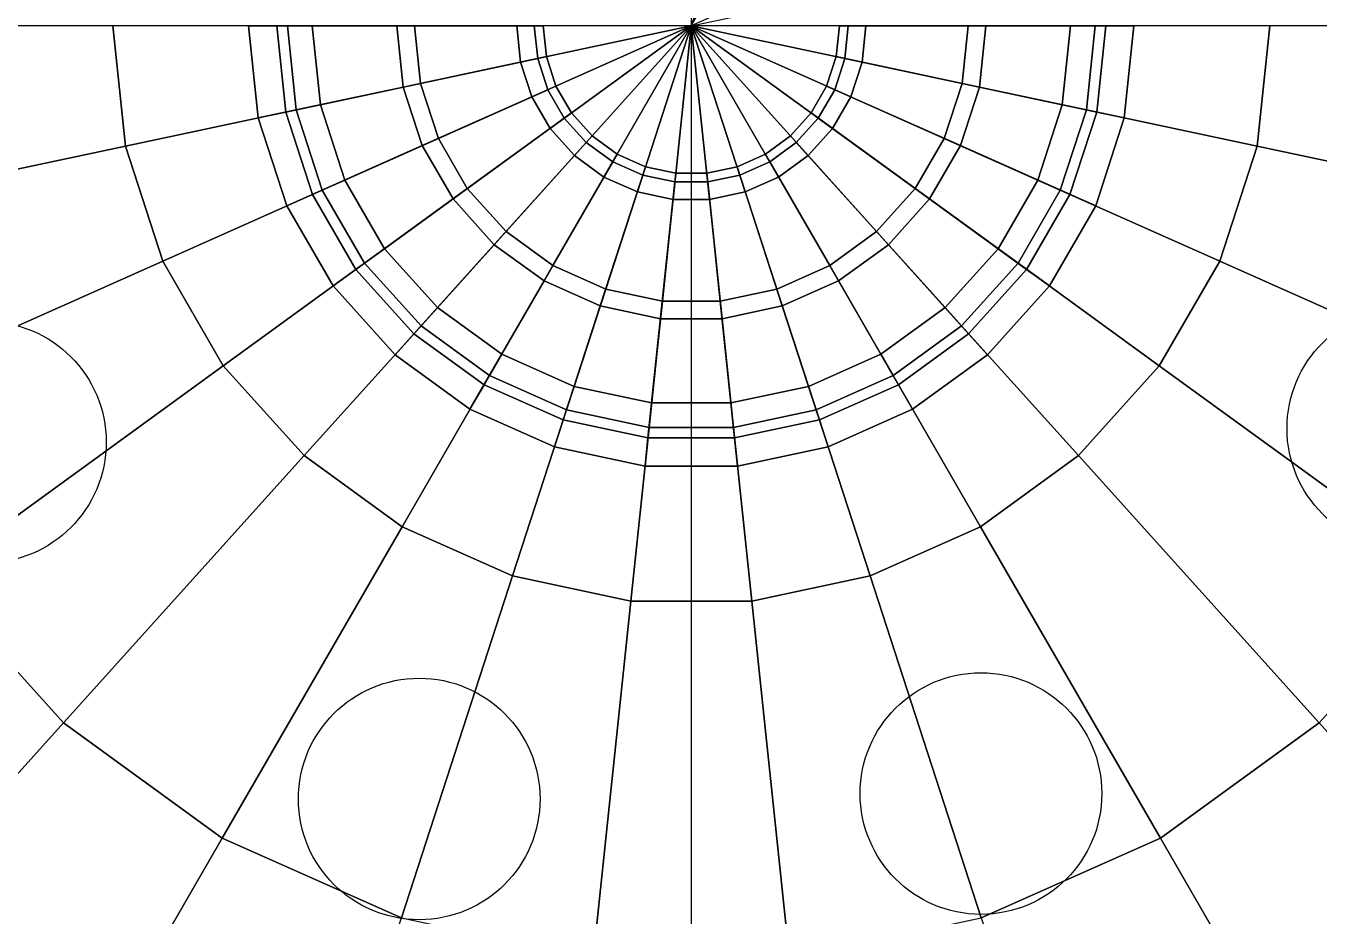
# Model space of a CAD drawing. Extents: x -180 to 300, y -124 to 240.
# Drawn here: x 58.814 to 62.091, y 51.162 to 53.418 of the extents above; entities that cross this region are included whole.
import ezdxf

# ---------------------------------------------------------------- set-up
doc = ezdxf.new("R2010")
doc.units = 0
doc.header["$MEASUREMENT"] = 0
for name, color, linetype in [('DOME', 254, 'CONTINUOUS'), ('GROUNDS', 3, 'CONTINUOUS'), ('STATUE', 130, 'CONTINUOUS'), ('TOP2', 130, 'CONTINUOUS')]:
    doc.layers.add(name, color=color, linetype=linetype)

msp = doc.modelspace()

# ---------------------------------------------------------------- linework, layer by layer
at = {"layer": 'DOME'}
for points, const_width, elevation in [([(60.18216490273075, 70.9275137303428, 437.2563035401743), (60.34235563532658, 70.92968857354123, 437.2563035401743)], 0.7, 29.25), ([(60.18216490273075, 70.9275137303428, 437.2563035401743), (60.34235563532658, 70.92968857354123, 437.2563035401743)], 0.4, 27.5), ([(60.18216490273075, 70.9275137303428, 437.2563035401743), (60.34235563532658, 70.92968857354123, 437.2563035401743)], 0.4, 17.5), ([(60.20962042373598, 69.41495561512389, 437.2563035401765), (60.35597341449205, 69.41694258903529, 437.2563035401765)], 0.4, 17.5), ([(70.0071018022947, 64.38077093328363, 39073.79658690718), (70.00822405755575, 64.37979763007108, 39073.79658690718)], 0.1, 38.3421), ([(60.49999999486207, 56.5929757728957, 13880708272.90031), (60.49999999577712, 56.5929757728957, 13880708272.90031)], 0.3, 59.99601416410027)]:
    msp.add_lwpolyline(points, format="xyb", dxfattribs=dict(at, const_width=const_width, elevation=elevation))
at = {"layer": 'DOME', "elevation": 27.5}
msp.add_lwpolyline([(60.18216490273075, 70.9275137303428, 437.2563035401743), (60.34235563532658, 70.92968857354123, 437.2563035401743)], format="xyb", dxfattribs=at)
at = {"layer": 'DOME', "color": 7, "const_width": 0.2, "elevation": 17.5}
msp.add_lwpolyline([(60.33361865954198, 62.58374167438758, 437.2563035401754), (60.41747582021188, 62.58488016831022, 437.2563035401754)], format="xyb", dxfattribs=at)
at = {"layer": 'DOME'}
for centre, radius in [((60.5, 53.41759084145917, 53.194), 4.175384931436525), ((60.51367791656236, 53.42876198335297, 59.99601416410027), 3.679696701557053), ((60.51367791656236, 53.42876198335297, 54.31150924433864), 3.679696701557053), ((60.5, 53.41759084145917, 53.194), 3.175384931436522), ((60.51367791656236, 53.42876198335297, 55.00001416410026), 3.057054854727591), ((62.31530833607226, 52.39749629183218, 55.2), 0.3060601501103731), ((58.71162863326842, 52.36268551554605, 55.2), 0.3060601501103731), ((61.23390756443445, 51.47214676057736, 55.2), 0.3060601501103731), ((59.81070329921689, 51.4583989113311, 55.2), 0.3060601501103731)]:
    msp.add_circle(centre, radius, dxfattribs=at)
at = {"layer": 'DOME', "linetype": 'Continuous'}
msp.add_3dface([(40.36820158207607, 43.71954211447081, 17.5), (80.63179841792393, 43.42939336505402, 17.5), (80.63179841792395, 63.11563956844752, 17.5), (40.36820158207608, 63.40578831786432, 17.5)], dxfattribs=at)
at = {"layer": 'GROUNDS', "linetype": 'Continuous'}
msp.add_3dface([(-180, 240, -6), (-180, -120, -6), (300, -120, -6), (300, 240, -6)], dxfattribs=at)
at = {"layer": 'STATUE', "linetype": 'Continuous'}
for points in [[(60.5, 53.41759084145916, 70), (60.72118105078005, 53.80068765908167, 69.72295568103343), (60.63669740704948, 53.8383022007099, 69.72295568103343), (60.5, 53.41759084145916, 70)], [(60.5, 53.41759084145916, 70), (60.93269542829657, 53.50956309394822, 69.72295568103343), (60.90411788851345, 53.59751571767167, 69.72295568103343), (60.5, 53.41759084145916, 70)], [(59.03439626957865, 53.41759084145917, 62.09747329081529), (58.12286224212147, 53.41759084145917, 61.10771011902344), (58.17480840551738, 52.9233561109119, 61.10771011902344), (59.06642322746184, 53.11287469179845, 62.09747329081529)], [(59.47675837113876, 53.41759084145917, 62.74986797741397), (59.03439626957865, 53.41759084145917, 62.09747329081529), (59.06642322746184, 53.11287469179845, 62.09747329081529), (59.49911865575842, 53.20484694428751, 62.74986797741397)], [(59.75379322262084, 53.41759084145917, 68.60137303489458), (59.37845568190316, 53.41759084145917, 66.23303001990494), (59.40296411613694, 53.1844086659566, 66.23303001990494), (59.77009963105527, 53.26244572867459, 68.60137303489458)], [(59.37845568190316, 53.41759084145917, 66.23303001990494), (59.44994854680176, 53.41759084145917, 64.83663728317829), (59.4728946904071, 53.19927286837908, 64.83663728317829), (59.40296411613694, 53.1844086659566, 66.23303001990494)], [(59.44994854680176, 53.41759084145917, 64.83663728317829), (59.79847626318245, 53.41759084145917, 64.4411788601373), (59.8138062399741, 53.27173585518864, 64.4411788601373), (59.4728946904071, 53.19927286837908, 64.83663728317829)], [(59.53931462792502, 53.41759084145917, 63.08723646260714), (59.47675837113876, 53.41759084145917, 62.74986797741397), (59.49911865575842, 53.20484694428751, 62.74986797741397), (59.56030790824479, 53.21785312140717, 63.08723646260714)], [(60.10232093900152, 53.41759084145917, 63.78878417353862), (59.53931462792502, 53.41759084145917, 63.08723646260714), (59.56030790824479, 53.21785312140717, 63.08723646260714), (60.11101118062226, 53.33490871548415, 63.78878417353862)], [(60.12466245928232, 53.41759084145917, 69.1867408701304), (59.75379322262084, 53.41759084145917, 68.60137303489458), (59.77009963105527, 53.26244572867459, 68.60137303489458), (60.13286448508168, 53.33955377874118, 69.1867408701304)], [(59.79847626318245, 53.41759084145917, 64.4411788601373), (60.10232093900152, 53.41759084145917, 63.78878417353862), (60.11101118062226, 53.33490871548415, 63.78878417353862), (59.8138062399741, 53.27173585518864, 64.4411788601373)], [(60.5, 53.41759084145917, 70), (60.05763789843991, 53.41759084145917, 69.72295568103343), (60.06730457170343, 53.32561858897011, 69.72295568103343), (60.5, 53.41759084145917, 70)], [(60.05763789843991, 53.41759084145917, 69.72295568103343), (60.12466245928232, 53.41759084145917, 69.1867408701304), (60.13286448508168, 53.33955377874118, 69.1867408701304), (60.06730457170343, 53.32561858897011, 69.72295568103343)], [(60.5, 53.41759084145917, 70), (60.06730457170343, 53.32561858897012, 69.72295568103343), (60.09588211148655, 53.23766596524666, 69.72295568103343), (60.5, 53.41759084145917, 70)], [(60.5, 53.41759084145915, 70), (60.09588211148655, 53.23766596524665, 69.72295568103343), (60.14212154217047, 53.15757692198903, 69.72295568103343), (60.5, 53.41759084145915, 70)], [(60.5, 53.41759084145915, 70), (60.14212154217046, 53.15757692198903, 69.72295568103343), (60.20400197875291, 53.08885173469746, 69.72295568103343), (60.5, 53.41759084145915, 70)], [(60.5, 53.41759084145917, 70), (60.20400197875291, 53.08885173469748, 69.72295568103343), (60.27881894921995, 53.03449402383666, 69.72295568103343), (60.5, 53.41759084145917, 70)], [(60.49999999999999, 53.41759084145917, 70), (60.27881894921995, 53.03449402383666, 69.72295568103343), (60.36330259295051, 52.99687948220843, 69.72295568103343), (60.49999999999999, 53.41759084145917, 70)], [(60.5, 53.41759084145918, 70), (60.36330259295051, 52.99687948220843, 69.72295568103343), (60.45376056931607, 52.97765204577654, 69.72295568103343), (60.5, 53.41759084145918, 70)], [(60.5, 53.41759084145917, 70), (60.45376056931607, 52.97765204577654, 69.72295568103343), (60.54623943068393, 52.97765204577654, 69.72295568103343), (60.5, 53.41759084145917, 70)], [(60.49999999999999, 53.41759084145917, 70), (60.93269542829656, 53.32561858897011, 69.72295568103343), (60.94236210156009, 53.41759084145917, 69.72295568103343), (60.49999999999999, 53.41759084145917, 70)], [(60.5, 53.41759084145917, 70), (60.90411788851345, 53.23766596524666, 69.72295568103343), (60.93269542829657, 53.32561858897011, 69.72295568103343), (60.5, 53.41759084145917, 70)], [(60.5, 53.41759084145917, 70), (60.85787845782953, 53.15757692198903, 69.72295568103343), (60.90411788851345, 53.23766596524666, 69.72295568103343), (60.5, 53.41759084145917, 70)], [(60.5, 53.41759084145917, 70), (60.79599802124709, 53.08885173469749, 69.72295568103343), (60.85787845782954, 53.15757692198904, 69.72295568103343), (60.5, 53.41759084145917, 70)], [(60.5, 53.41759084145917, 70), (60.72118105078005, 53.03449402383666, 69.72295568103343), (60.79599802124708, 53.08885173469749, 69.72295568103343), (60.5, 53.41759084145917, 70)], [(60.5, 53.41759084145916, 70), (60.63669740704949, 52.99687948220841, 69.72295568103343), (60.72118105078005, 53.03449402383665, 69.72295568103343), (60.5, 53.41759084145916, 70)], [(60.5, 53.41759084145917, 70), (60.54623943068393, 52.97765204577653, 69.72295568103343), (60.63669740704948, 52.99687948220842, 69.72295568103343), (60.5, 53.41759084145917, 70)], [(60.93269542829656, 53.32561858897011, 69.72295568103343), (60.86713551491832, 53.33955377874118, 69.1867408701304), (60.87533754071767, 53.41759084145917, 69.1867408701304), (60.94236210156009, 53.41759084145917, 69.72295568103343)], [(60.86713551491832, 53.33955377874118, 69.1867408701304), (61.22990036894472, 53.26244572867459, 68.60137303489458), (61.24620677737915, 53.41759084145917, 68.60137303489458), (60.87533754071767, 53.41759084145917, 69.1867408701304)], [(61.18619376002589, 53.27173585518864, 64.4411788601373), (60.88898881937774, 53.33490871548415, 63.78878417353862), (60.89767906099848, 53.41759084145917, 63.78878417353862), (61.20152373681754, 53.41759084145917, 64.4411788601373)], [(60.88898881937774, 53.33490871548415, 63.78878417353862), (61.4396920917552, 53.21785312140717, 63.08723646260714), (61.46068537207498, 53.41759084145917, 63.08723646260714), (60.89767906099848, 53.41759084145917, 63.78878417353862)], [(61.5271053095929, 53.19927286837908, 64.83663728317829), (61.18619376002589, 53.27173585518864, 64.4411788601373), (61.20152373681754, 53.41759084145917, 64.4411788601373), (61.55005145319823, 53.41759084145917, 64.83663728317829)], [(61.22990036894472, 53.26244572867459, 68.60137303489458), (61.59703588386305, 53.1844086659566, 66.23303001990494), (61.62154431809684, 53.41759084145917, 66.23303001990494), (61.24620677737915, 53.41759084145917, 68.60137303489458)], [(61.4396920917552, 53.21785312140717, 63.08723646260714), (61.50088134424157, 53.20484694428751, 62.74986797741397), (61.52324162886124, 53.41759084145917, 62.74986797741397), (61.46068537207498, 53.41759084145917, 63.08723646260714)], [(61.50088134424157, 53.20484694428751, 62.74986797741397), (61.93357677253815, 53.11287469179845, 62.09747329081529), (61.96560373042134, 53.41759084145917, 62.09747329081529), (61.52324162886124, 53.41759084145917, 62.74986797741397)], [(61.59703588386305, 53.1844086659566, 66.23303001990494), (61.5271053095929, 53.19927286837908, 64.83663728317829), (61.55005145319823, 53.41759084145917, 64.83663728317829), (61.62154431809684, 53.41759084145917, 66.23303001990494)], [(61.93357677253815, 53.11287469179845, 62.09747329081529), (62.82519159448262, 52.9233561109119, 61.10771011902344), (62.87713775787852, 53.41759084145917, 61.10771011902344), (61.96560373042134, 53.41759084145917, 62.09747329081529)], [(60.11101118062226, 53.33490871548416, 63.78878417353862), (59.56030790824479, 53.21785312140717, 63.08723646260714), (59.62237024211721, 53.02684489816937, 63.08723646260714), (60.13670210022526, 53.25584019516712, 63.78878417353862)], [(60.13286448508168, 53.33955377874118, 69.1867408701304), (59.77009963105527, 53.2624457286746, 68.60137303489458), (59.81830618806315, 53.11408120178756, 68.60137303489458), (60.15711209459462, 53.26492731012734, 69.1867408701304)], [(59.8138062399741, 53.27173585518864, 64.4411788601373), (60.11101118062226, 53.33490871548416, 63.78878417353862), (60.13670210022526, 53.25584019516712, 63.78878417353862), (59.85912617680187, 53.13225543170801, 64.4411788601373)], [(60.06730457170343, 53.32561858897012, 69.72295568103343), (60.13286448508168, 53.33955377874118, 69.1867408701304), (60.15711209459462, 53.26492731012734, 69.1867408701304), (60.09588211148655, 53.23766596524666, 69.72295568103343)], [(60.90411788851345, 53.23766596524666, 69.72295568103343), (60.84288790540538, 53.26492731012733, 69.1867408701304), (60.86713551491832, 53.33955377874117, 69.1867408701304), (60.93269542829657, 53.32561858897011, 69.72295568103343)], [(60.84288790540538, 53.26492731012733, 69.1867408701304), (61.18169381193685, 53.11408120178756, 68.60137303489458), (61.22990036894473, 53.2624457286746, 68.60137303489458), (60.86713551491832, 53.33955377874117, 69.1867408701304)], [(61.14087382319813, 53.132255431708, 64.4411788601373), (60.86329789977474, 53.25584019516711, 63.78878417353862), (60.88898881937774, 53.33490871548415, 63.78878417353862), (61.1861937600259, 53.27173585518864, 64.4411788601373)], [(60.86329789977474, 53.25584019516711, 63.78878417353862), (61.37762975788279, 53.02684489816937, 63.08723646260714), (61.43969209175521, 53.21785312140717, 63.08723646260714), (60.88898881937774, 53.33490871548415, 63.78878417353862)], [(59.77009963105527, 53.2624457286746, 68.60137303489458), (59.40296411613695, 53.18440866595661, 66.23303001990494), (59.47541828265776, 52.96141767045573, 66.23303001990494), (59.81830618806315, 53.11408120178756, 68.60137303489458)], [(59.4728946904071, 53.19927286837908, 64.83663728317829), (59.8138062399741, 53.27173585518864, 64.4411788601373), (59.85912617680187, 53.13225543170801, 64.4411788601373), (59.54073026463974, 52.99049643832846, 64.83663728317829)], [(60.13670210022526, 53.2558401951671, 63.78878417353862), (59.62237024211721, 53.02684489816935, 63.08723646260714), (59.72278920774392, 52.85291414766037, 63.08723646260714), (60.17827088134515, 53.18384095425873, 63.78878417353862)], [(60.15711209459462, 53.26492731012732, 69.1867408701304), (59.81830618806315, 53.11408120178755, 68.60137303489458), (59.8963060357825, 52.97898150255499, 68.60137303489458), (60.1963455509325, 53.19697297039358, 69.1867408701304)], [(59.85912617680187, 53.132255431708, 64.4411788601373), (60.13670210022526, 53.2558401951671, 63.78878417353862), (60.17827088134515, 53.18384095425873, 63.78878417353862), (59.93245537495719, 53.0052455348247, 64.4411788601373)], [(60.09588211148655, 53.23766596524665, 69.72295568103343), (60.15711209459462, 53.26492731012732, 69.1867408701304), (60.1963455509325, 53.19697297039358, 69.1867408701304), (60.14212154217047, 53.15757692198903, 69.72295568103343)], [(60.85787845782953, 53.15757692198903, 69.72295568103343), (60.8036544490675, 53.19697297039359, 69.1867408701304), (60.84288790540538, 53.26492731012733, 69.1867408701304), (60.90411788851345, 53.23766596524666, 69.72295568103343)], [(60.8036544490675, 53.19697297039359, 69.1867408701304), (61.1036939642175, 52.978981502555, 68.60137303489458), (61.18169381193685, 53.11408120178756, 68.60137303489458), (60.84288790540538, 53.26492731012733, 69.1867408701304)], [(61.06754462504281, 53.0052455348247, 64.4411788601373), (60.82172911865484, 53.18384095425873, 63.78878417353862), (60.86329789977474, 53.2558401951671, 63.78878417353862), (61.14087382319813, 53.132255431708, 64.4411788601373)], [(60.82172911865484, 53.18384095425873, 63.78878417353862), (61.27721079225607, 52.85291414766039, 63.08723646260714), (61.37762975788279, 53.02684489816937, 63.08723646260714), (60.86329789977474, 53.2558401951671, 63.78878417353862)], [(61.45926973536026, 52.99049643832845, 64.83663728317829), (61.14087382319813, 53.132255431708, 64.4411788601373), (61.1861937600259, 53.27173585518864, 64.4411788601373), (61.5271053095929, 53.19927286837908, 64.83663728317829)], [(61.18169381193685, 53.11408120178756, 68.60137303489458), (61.52458171734223, 52.96141767045572, 66.23303001990494), (61.59703588386305, 53.1844086659566, 66.23303001990494), (61.22990036894473, 53.2624457286746, 68.60137303489458)], [(59.56030790824479, 53.21785312140717, 63.08723646260714), (59.49911865575842, 53.20484694428752, 62.74986797741397), (59.56522225788299, 53.00140097628074, 62.74986797741397), (59.62237024211721, 53.02684489816937, 63.08723646260714)], [(61.37762975788279, 53.02684489816937, 63.08723646260714), (61.434777742117, 53.00140097628073, 62.74986797741397), (61.50088134424157, 53.2048469442875, 62.74986797741397), (61.43969209175521, 53.21785312140717, 63.08723646260714)], [(59.49911865575842, 53.20484694428752, 62.74986797741397), (59.06642322746184, 53.11287469179845, 62.09747329081529), (59.16110436936953, 52.82147610006822, 62.09747329081529), (59.56522225788299, 53.00140097628074, 62.74986797741397)], [(59.40296411613695, 53.18440866595661, 66.23303001990494), (59.4728946904071, 53.19927286837908, 64.83663728317829), (59.54073026463974, 52.99049643832846, 64.83663728317829), (59.47541828265776, 52.96141767045573, 66.23303001990494)], [(60.17827088134516, 53.18384095425873, 63.78878417353862), (59.72278920774392, 52.85291414766038, 63.08723646260714), (59.85717601446338, 52.70366247828981, 63.08723646260714), (60.23390076877786, 53.12205770507742, 63.78878417353862)], [(60.1963455509325, 53.19697297039357, 69.1867408701304), (59.89630603578249, 52.97898150255499, 68.60137303489458), (60.00069020658319, 52.86305113611367, 68.60137303489458), (60.24885016379034, 53.1386606902674, 69.1867408701304)], [(59.93245537495719, 53.0052455348247, 64.4411788601373), (60.17827088134516, 53.18384095425873, 63.78878417353862), (60.23390076877786, 53.12205770507742, 63.78878417353862), (60.03058899660814, 52.89625710649363, 64.4411788601373)], [(60.14212154217046, 53.15757692198903, 69.72295568103343), (60.1963455509325, 53.19697297039357, 69.1867408701304), (60.24885016379034, 53.1386606902674, 69.1867408701304), (60.20400197875291, 53.08885173469746, 69.72295568103343)], [(60.79599802124709, 53.08885173469749, 69.72295568103343), (60.75114983620966, 53.13866069026741, 69.1867408701304), (60.8036544490675, 53.19697297039359, 69.1867408701304), (60.85787845782954, 53.15757692198904, 69.72295568103343)], [(60.75114983620966, 53.13866069026741, 69.1867408701304), (60.99930979341681, 52.86305113611369, 68.60137303489458), (61.10369396421751, 52.97898150255501, 68.60137303489458), (60.8036544490675, 53.19697297039359, 69.1867408701304)], [(60.96941100339186, 52.89625710649364, 64.4411788601373), (60.76609923122214, 53.12205770507744, 63.78878417353862), (60.82172911865484, 53.18384095425874, 63.78878417353862), (61.06754462504281, 53.00524553482471, 64.4411788601373)], [(60.76609923122214, 53.12205770507744, 63.78878417353862), (61.14282398553662, 52.70366247828983, 63.08723646260714), (61.27721079225608, 52.85291414766039, 63.08723646260714), (60.82172911865484, 53.18384095425874, 63.78878417353862)], [(61.434777742117, 53.00140097628073, 62.74986797741397), (61.83889563063047, 52.82147610006822, 62.09747329081529), (61.93357677253816, 53.11287469179845, 62.09747329081529), (61.50088134424157, 53.2048469442875, 62.74986797741397)], [(61.52458171734223, 52.96141767045572, 66.23303001990494), (61.45926973536026, 52.99049643832845, 64.83663728317829), (61.5271053095929, 53.19927286837908, 64.83663728317829), (61.59703588386305, 53.1844086659566, 66.23303001990494)], [(59.06642322746184, 53.11287469179845, 62.09747329081529), (58.17480840551738, 52.92335611091191, 61.10771011902344), (58.32837659909936, 52.45072180969093, 61.10771011902344), (59.16110436936953, 52.82147610006822, 62.09747329081529)], [(59.81830618806315, 53.11408120178755, 68.60137303489458), (59.47541828265776, 52.96141767045571, 66.23303001990494), (59.59265158671499, 52.75836363148942, 66.23303001990494), (59.8963060357825, 52.97898150255499, 68.60137303489458)], [(59.54073026463974, 52.99049643832844, 64.83663728317829), (59.85912617680187, 53.132255431708, 64.4411788601373), (59.93245537495719, 53.0052455348247, 64.4411788601373), (59.65049052939452, 52.80038608312096, 64.83663728317829)], [(60.23390076877786, 53.12205770507744, 63.78878417353862), (59.85717601446338, 52.70366247828982, 63.08723646260714), (60.01965731396251, 52.58561290419813, 63.08723646260714), (60.30116046950076, 53.07319067208134, 63.78878417353862)], [(60.24885016379034, 53.13866069026741, 69.1867408701304), (60.00069020658319, 52.86305113611368, 68.60137303489458), (60.12689661131042, 52.7713568157727, 68.60137303489458), (60.31233122964116, 53.09253899620369, 69.1867408701304)], [(60.03058899660814, 52.89625710649364, 64.4411788601373), (60.23390076877786, 53.12205770507744, 63.78878417353862), (60.30116046950076, 53.07319067208134, 63.78878417353862), (60.14923813159123, 52.81005346401738, 64.4411788601373)], [(60.20400197875291, 53.08885173469748, 69.72295568103343), (60.24885016379034, 53.13866069026741, 69.1867408701304), (60.31233122964116, 53.09253899620369, 69.1867408701304), (60.27881894921995, 53.03449402383666, 69.72295568103343)], [(60.72118105078005, 53.03449402383666, 69.72295568103343), (60.68766877035884, 53.09253899620369, 69.1867408701304), (60.75114983620966, 53.13866069026741, 69.1867408701304), (60.79599802124708, 53.08885173469749, 69.72295568103343)], [(60.68766877035884, 53.09253899620369, 69.1867408701304), (60.87310338868958, 52.7713568157727, 68.60137303489458), (60.99930979341681, 52.86305113611369, 68.60137303489458), (60.75114983620966, 53.13866069026741, 69.1867408701304)], [(60.85076186840877, 52.81005346401739, 64.4411788601373), (60.69883953049924, 53.07319067208134, 63.78878417353862), (60.76609923122214, 53.12205770507743, 63.78878417353862), (60.96941100339185, 52.89625710649364, 64.4411788601373)], [(60.69883953049924, 53.07319067208134, 63.78878417353862), (60.98034268603749, 52.58561290419814, 63.08723646260714), (61.14282398553662, 52.70366247828982, 63.08723646260714), (60.76609923122214, 53.12205770507743, 63.78878417353862)], [(61.34950947060548, 52.80038608312096, 64.83663728317829), (61.06754462504281, 53.0052455348247, 64.4411788601373), (61.14087382319813, 53.132255431708, 64.4411788601373), (61.45926973536026, 52.99049643832845, 64.83663728317829)], [(61.1036939642175, 52.978981502555, 68.60137303489458), (61.407348413285, 52.75836363148942, 66.23303001990494), (61.52458171734224, 52.96141767045572, 66.23303001990494), (61.18169381193685, 53.11408120178756, 68.60137303489458)], [(61.83889563063047, 52.82147610006822, 62.09747329081529), (62.67162340090064, 52.45072180969092, 61.10771011902344), (62.82519159448262, 52.92335611091191, 61.10771011902344), (61.93357677253816, 53.11287469179845, 62.09747329081529)], [(60.31233122964115, 53.09253899620369, 69.1867408701304), (60.12689661131041, 52.77135681577271, 68.60137303489458), (60.26940942447207, 52.70790602332912, 68.60137303489458), (60.38401432129133, 53.06062362754943, 69.1867408701304)], [(60.27881894921995, 53.03449402383666, 69.72295568103343), (60.31233122964115, 53.09253899620369, 69.1867408701304), (60.38401432129133, 53.06062362754943, 69.1867408701304), (60.36330259295051, 52.99687948220843, 69.72295568103343)], [(60.63669740704949, 52.99687948220841, 69.72295568103343), (60.61598567870867, 53.06062362754941, 69.1867408701304), (60.68766877035884, 53.09253899620367, 69.1867408701304), (60.72118105078005, 53.03449402383665, 69.72295568103343)], [(60.61598567870867, 53.06062362754941, 69.1867408701304), (60.73059057552793, 52.7079060233291, 68.60137303489458), (60.87310338868959, 52.77135681577269, 68.60137303489458), (60.68766877035884, 53.09253899620367, 69.1867408701304)], [(60.30116046950075, 53.07319067208135, 63.78878417353862), (60.0196573139625, 52.58561290419814, 63.08723646260714), (60.20313189378141, 52.50392475823783, 63.08723646260714), (60.37711041184439, 53.03937557910243, 63.78878417353862)], [(60.14923813159122, 52.81005346401739, 64.4411788601373), (60.30116046950075, 53.07319067208135, 63.78878417353862), (60.37711041184439, 53.03937557910243, 63.78878417353862), (60.28321724336595, 52.75040212022312, 64.4411788601373)], [(60.38401432129134, 53.06062362754943, 69.1867408701304), (60.26940942447207, 52.70790602332912, 68.60137303489458), (60.42200015228065, 52.67547186288341, 68.60137303489458), (60.46076654366212, 53.04430943906176, 69.1867408701304)], [(60.36330259295051, 52.99687948220843, 69.72295568103343), (60.38401432129134, 53.06062362754943, 69.1867408701304), (60.46076654366212, 53.04430943906176, 69.1867408701304), (60.45376056931607, 52.97765204577654, 69.72295568103343)], [(60.54623943068393, 52.97765204577653, 69.72295568103343), (60.53923345633788, 53.04430943906176, 69.1867408701304), (60.61598567870865, 53.06062362754943, 69.1867408701304), (60.63669740704948, 52.99687948220842, 69.72295568103343)], [(60.53923345633788, 53.04430943906176, 69.1867408701304), (60.57799984771935, 52.6754718628834, 68.60137303489458), (60.73059057552792, 52.70790602332912, 68.60137303489458), (60.61598567870865, 53.06062362754943, 69.1867408701304)], [(60.71678275663405, 52.7504021202231, 64.4411788601373), (60.62288958815561, 53.03937557910241, 63.78878417353862), (60.69883953049924, 53.07319067208132, 63.78878417353862), (60.85076186840877, 52.81005346401737, 64.4411788601373)], [(60.62288958815561, 53.03937557910241, 63.78878417353862), (60.79686810621859, 52.50392475823782, 63.08723646260714), (60.9803426860375, 52.58561290419812, 63.08723646260714), (60.69883953049924, 53.07319067208132, 63.78878417353862)], [(59.62237024211721, 53.02684489816935, 63.08723646260714), (59.56522225788299, 53.00140097628072, 62.74986797741397), (59.67218013289935, 52.81614450248279, 62.74986797741397), (59.72278920774392, 52.85291414766037, 63.08723646260714)], [(60.3771104118444, 53.03937557910243, 63.78878417353862), (60.20313189378141, 52.50392475823784, 63.08723646260714), (60.39958103437329, 52.46216820437059, 63.08723646260714), (60.4584312188801, 53.02209030796669, 63.78878417353862)], [(60.28321724336596, 52.75040212022312, 64.4411788601373), (60.3771104118444, 53.03937557910243, 63.78878417353862), (60.4584312188801, 53.02209030796669, 63.78878417353862), (60.42667080184468, 52.71991012507355, 64.4411788601373)], [(60.45843121888011, 53.02209030796669, 63.78878417353862), (60.39958103437329, 52.46216820437059, 63.08723646260714), (60.60041896562672, 52.46216820437059, 63.08723646260714), (60.54156878111989, 53.02209030796669, 63.78878417353862)], [(60.46076654366212, 53.04430943906176, 69.1867408701304), (60.42200015228065, 52.67547186288341, 68.60137303489458), (60.57799984771935, 52.67547186288341, 68.60137303489458), (60.53923345633788, 53.04430943906176, 69.1867408701304)], [(60.42667080184468, 52.71991012507355, 64.4411788601373), (60.45843121888011, 53.02209030796669, 63.78878417353862), (60.54156878111989, 53.02209030796669, 63.78878417353862), (60.57332919815532, 52.71991012507355, 64.4411788601373)], [(60.45376056931607, 52.97765204577654, 69.72295568103343), (60.46076654366212, 53.04430943906176, 69.1867408701304), (60.53923345633788, 53.04430943906176, 69.1867408701304), (60.54623943068393, 52.97765204577654, 69.72295568103343)], [(60.57332919815531, 52.71991012507355, 64.4411788601373), (60.54156878111989, 53.02209030796668, 63.78878417353862), (60.6228895881556, 53.03937557910242, 63.78878417353862), (60.71678275663404, 52.75040212022311, 64.4411788601373)], [(60.54156878111989, 53.02209030796668, 63.78878417353862), (60.60041896562671, 52.46216820437058, 63.08723646260714), (60.79686810621859, 52.50392475823782, 63.08723646260714), (60.6228895881556, 53.03937557910242, 63.78878417353862)], [(61.27721079225607, 52.85291414766039, 63.08723646260714), (61.32781986710064, 52.8161445024828, 62.74986797741397), (61.434777742117, 53.00140097628073, 62.74986797741397), (61.37762975788279, 53.02684489816937, 63.08723646260714)], [(59.56522225788299, 53.00140097628072, 62.74986797741397), (59.16110436936953, 52.8214761000682, 62.09747329081529), (59.31430167506981, 52.55613058301265, 62.09747329081529), (59.67218013289935, 52.81614450248279, 62.74986797741397)], [(59.47541828265776, 52.96141767045571, 66.23303001990494), (59.54073026463974, 52.99049643832844, 64.83663728317829), (59.65049052939452, 52.80038608312096, 64.83663728317829), (59.59265158671499, 52.75836363148942, 66.23303001990494)], [(59.65049052939452, 52.80038608312095, 64.83663728317829), (59.93245537495719, 53.0052455348247, 64.4411788601373), (60.03058899660814, 52.89625710649363, 64.4411788601373), (59.79737843441347, 52.63725053752987, 64.83663728317829)], [(61.20262156558654, 52.63725053752988, 64.83663728317829), (60.96941100339186, 52.89625710649364, 64.4411788601373), (61.06754462504281, 53.00524553482471, 64.4411788601373), (61.34950947060548, 52.80038608312097, 64.83663728317829)], [(61.32781986710064, 52.8161445024828, 62.74986797741397), (61.68569832493019, 52.55613058301266, 62.09747329081529), (61.83889563063047, 52.82147610006822, 62.09747329081529), (61.434777742117, 53.00140097628073, 62.74986797741397)], [(61.407348413285, 52.75836363148942, 66.23303001990494), (61.34950947060548, 52.80038608312096, 64.83663728317829), (61.45926973536026, 52.99049643832845, 64.83663728317829), (61.52458171734224, 52.96141767045572, 66.23303001990494)], [(59.89630603578249, 52.97898150255499, 68.60137303489458), (59.59265158671499, 52.75836363148942, 66.23303001990494), (59.74954037037352, 52.58412098492192, 66.23303001990494), (60.00069020658319, 52.86305113611367, 68.60137303489458)], [(60.99930979341681, 52.86305113611369, 68.60137303489458), (61.25045962962647, 52.58412098492193, 66.23303001990494), (61.40734841328501, 52.75836363148943, 66.23303001990494), (61.10369396421751, 52.97898150255501, 68.60137303489458)], [(59.79737843441347, 52.63725053752988, 64.83663728317829), (60.03058899660814, 52.89625710649364, 64.4411788601373), (60.14923813159123, 52.81005346401738, 64.4411788601373), (59.97497427340088, 52.50821960770873, 64.83663728317829)], [(61.02502572659912, 52.50821960770873, 64.83663728317829), (60.85076186840877, 52.81005346401739, 64.4411788601373), (60.96941100339185, 52.89625710649364, 64.4411788601373), (61.20262156558653, 52.63725053752989, 64.83663728317829)], [(59.72278920774392, 52.85291414766038, 63.08723646260714), (59.67218013289935, 52.81614450248279, 62.74986797741397), (59.81531770842845, 52.65717411975786, 62.74986797741397), (59.85717601446338, 52.70366247828981, 63.08723646260714)], [(60.00069020658319, 52.86305113611368, 68.60137303489458), (59.74954037037353, 52.58412098492193, 66.23303001990494), (59.93922784095157, 52.44630497051721, 66.23303001990494), (60.12689661131042, 52.7713568157727, 68.60137303489458)], [(60.87310338868958, 52.7713568157727, 68.60137303489458), (61.06077215904842, 52.44630497051721, 66.23303001990494), (61.25045962962647, 52.58412098492193, 66.23303001990494), (60.99930979341681, 52.86305113611369, 68.60137303489458)], [(61.14282398553662, 52.70366247828983, 63.08723646260714), (61.18468229157155, 52.65717411975788, 62.74986797741397), (61.32781986710065, 52.8161445024828, 62.74986797741397), (61.27721079225608, 52.85291414766039, 63.08723646260714)], [(59.16110436936953, 52.8214761000682, 62.09747329081529), (58.32837659909935, 52.45072180969091, 61.10771011902344), (58.57685515590591, 52.02034432471056, 61.10771011902344), (59.31430167506981, 52.55613058301265, 62.09747329081529)], [(61.68569832493019, 52.55613058301266, 62.09747329081529), (62.42314484409409, 52.02034432471057, 61.10771011902344), (62.67162340090064, 52.45072180969092, 61.10771011902344), (61.83889563063047, 52.82147610006822, 62.09747329081529)], [(59.67218013289935, 52.81614450248279, 62.74986797741397), (59.31430167506981, 52.55613058301265, 62.09747329081529), (59.51931968718136, 52.32843501299616, 62.09747329081529), (59.81531770842845, 52.65717411975786, 62.74986797741397)], [(59.59265158671499, 52.75836363148942, 66.23303001990494), (59.65049052939452, 52.80038608312095, 64.83663728317829), (59.79737843441347, 52.63725053752987, 64.83663728317829), (59.74954037037352, 52.58412098492192, 66.23303001990494)], [(59.97497427340087, 52.50821960770874, 64.83663728317829), (60.14923813159122, 52.81005346401739, 64.4411788601373), (60.28321724336595, 52.75040212022312, 64.4411788601373), (60.17551625599363, 52.4189325644498, 64.83663728317829)], [(60.82448374400636, 52.41893256444978, 64.83663728317829), (60.71678275663405, 52.7504021202231, 64.4411788601373), (60.85076186840877, 52.81005346401737, 64.4411788601373), (61.02502572659912, 52.50821960770872, 64.83663728317829)], [(61.18468229157155, 52.65717411975788, 62.74986797741397), (61.48068031281864, 52.32843501299618, 62.09747329081529), (61.68569832493019, 52.55613058301267, 62.09747329081529), (61.32781986710065, 52.8161445024828, 62.74986797741397)], [(61.25045962962647, 52.58412098492193, 66.23303001990494), (61.20262156558654, 52.63725053752988, 64.83663728317829), (61.34950947060548, 52.80038608312097, 64.83663728317829), (61.40734841328501, 52.75836363148943, 66.23303001990494)], [(60.12689661131041, 52.77135681577271, 68.60137303489458), (59.93922784095157, 52.44630497051722, 66.23303001990494), (60.1534237457634, 52.35093880941937, 66.23303001990494), (60.26940942447207, 52.70790602332912, 68.60137303489458)], [(60.73059057552793, 52.7079060233291, 68.60137303489458), (60.84657625423659, 52.35093880941935, 66.23303001990494), (61.06077215904842, 52.4463049705172, 66.23303001990494), (60.87310338868959, 52.77135681577269, 68.60137303489458)], [(60.17551625599364, 52.4189325644498, 64.83663728317829), (60.28321724336596, 52.75040212022312, 64.4411788601373), (60.42667080184468, 52.71991012507355, 64.4411788601373), (60.39023973524522, 52.37329167999026, 64.83663728317829)], [(60.39023973524522, 52.37329167999025, 64.83663728317829), (60.42667080184468, 52.71991012507355, 64.4411788601373), (60.57332919815532, 52.71991012507355, 64.4411788601373), (60.60976026475478, 52.37329167999026, 64.83663728317829)], [(60.60976026475478, 52.37329167999025, 64.83663728317829), (60.57332919815531, 52.71991012507355, 64.4411788601373), (60.71678275663404, 52.75040212022311, 64.4411788601373), (60.82448374400636, 52.41893256444979, 64.83663728317829)], [(59.85717601446338, 52.70366247828982, 63.08723646260714), (59.81531770842845, 52.65717411975788, 62.74986797741397), (59.98837918556937, 52.53143759665556, 62.74986797741397), (60.01965731396251, 52.58561290419813, 63.08723646260714)], [(60.26940942447207, 52.70790602332912, 68.60137303489458), (60.15342374576341, 52.35093880941938, 66.23303001990494), (60.38276669594276, 52.30219046048599, 66.23303001990494), (60.42200015228065, 52.67547186288341, 68.60137303489458)], [(60.57799984771935, 52.6754718628834, 68.60137303489458), (60.61723330405723, 52.30219046048598, 66.23303001990494), (60.84657625423658, 52.35093880941936, 66.23303001990494), (60.73059057552792, 52.70790602332912, 68.60137303489458)], [(60.98034268603749, 52.58561290419814, 63.08723646260714), (61.01162081443062, 52.53143759665556, 62.74986797741397), (61.18468229157155, 52.65717411975788, 62.74986797741397), (61.14282398553662, 52.70366247828982, 63.08723646260714)], [(59.81531770842845, 52.65717411975788, 62.74986797741397), (59.51931968718136, 52.32843501299617, 62.09747329081529), (59.76719813478933, 52.14834077903303, 62.09747329081529), (59.98837918556937, 52.53143759665556, 62.74986797741397)], [(60.42200015228065, 52.67547186288341, 68.60137303489458), (60.38276669594277, 52.30219046048599, 66.23303001990494), (60.61723330405723, 52.30219046048599, 66.23303001990494), (60.57799984771935, 52.67547186288341, 68.60137303489458)], [(61.01162081443062, 52.53143759665556, 62.74986797741397), (61.23280186521067, 52.14834077903304, 62.09747329081529), (61.48068031281864, 52.32843501299618, 62.09747329081529), (61.18468229157155, 52.65717411975788, 62.74986797741397)], [(59.74954037037353, 52.58412098492193, 66.23303001990494), (59.79737843441347, 52.63725053752988, 64.83663728317829), (59.97497427340088, 52.50821960770873, 64.83663728317829), (59.93922784095157, 52.44630497051721, 66.23303001990494)], [(61.06077215904842, 52.44630497051721, 66.23303001990494), (61.02502572659912, 52.50821960770873, 64.83663728317829), (61.20262156558653, 52.63725053752989, 64.83663728317829), (61.25045962962647, 52.58412098492193, 66.23303001990494)], [(59.31430167506981, 52.55613058301265, 62.09747329081529), (58.57685515590591, 52.02034432471056, 61.10771011902344), (58.90938437067221, 51.65103321724479, 61.10771011902344), (59.51931968718136, 52.32843501299616, 62.09747329081529)], [(60.0196573139625, 52.58561290419814, 63.08723646260714), (59.98837918556937, 52.53143759665557, 62.74986797741397), (60.18380094732996, 52.44443022258623, 62.74986797741397), (60.20313189378141, 52.50392475823783, 63.08723646260714)], [(60.79686810621859, 52.50392475823782, 63.08723646260714), (60.81619905267003, 52.44443022258621, 62.74986797741397), (61.01162081443062, 52.53143759665555, 62.74986797741397), (60.9803426860375, 52.58561290419812, 63.08723646260714)], [(61.48068031281864, 52.32843501299618, 62.09747329081529), (62.0906156293278, 51.65103321724481, 61.10771011902344), (62.42314484409409, 52.02034432471058, 61.10771011902344), (61.68569832493019, 52.55613058301267, 62.09747329081529)], [(59.98837918556937, 52.53143759665557, 62.74986797741397), (59.76719813478932, 52.14834077903305, 62.09747329081529), (60.04710354028048, 52.02371886333546, 62.09747329081529), (60.18380094732996, 52.44443022258623, 62.74986797741397)], [(60.81619905267003, 52.44443022258621, 62.74986797741397), (60.95289645971952, 52.02371886333545, 62.09747329081529), (61.23280186521068, 52.14834077903303, 62.09747329081529), (61.01162081443062, 52.53143759665555, 62.74986797741397)], [(59.93922784095157, 52.44630497051722, 66.23303001990494), (59.97497427340087, 52.50821960770874, 64.83663728317829), (60.17551625599363, 52.4189325644498, 64.83663728317829), (60.1534237457634, 52.35093880941937, 66.23303001990494)], [(60.20313189378141, 52.50392475823784, 63.08723646260714), (60.18380094732997, 52.44443022258623, 62.74986797741397), (60.39304212498364, 52.39995463730438, 62.74986797741397), (60.39958103437329, 52.46216820437059, 63.08723646260714)], [(60.60041896562671, 52.46216820437058, 63.08723646260714), (60.60695787501636, 52.39995463730437, 62.74986797741397), (60.81619905267002, 52.44443022258621, 62.74986797741397), (60.79686810621859, 52.50392475823782, 63.08723646260714)], [(60.84657625423659, 52.35093880941935, 66.23303001990494), (60.82448374400636, 52.41893256444978, 64.83663728317829), (61.02502572659912, 52.50821960770872, 64.83663728317829), (61.06077215904842, 52.4463049705172, 66.23303001990494)], [(60.39958103437329, 52.46216820437059, 63.08723646260714), (60.39304212498364, 52.39995463730437, 62.74986797741397), (60.60695787501636, 52.39995463730437, 62.74986797741397), (60.60041896562672, 52.46216820437059, 63.08723646260714)], [(60.18380094732997, 52.44443022258623, 62.74986797741397), (60.04710354028048, 52.02371886333547, 62.09747329081529), (60.34680269429972, 51.96001584162173, 62.09747329081529), (60.39304212498364, 52.39995463730438, 62.74986797741397)], [(60.60695787501636, 52.39995463730437, 62.74986797741397), (60.65319730570028, 51.96001584162172, 62.09747329081529), (60.95289645971951, 52.02371886333545, 62.09747329081529), (60.81619905267002, 52.44443022258621, 62.74986797741397)], [(60.15342374576341, 52.35093880941938, 66.23303001990494), (60.17551625599364, 52.4189325644498, 64.83663728317829), (60.39023973524522, 52.37329167999026, 64.83663728317829), (60.38276669594276, 52.30219046048599, 66.23303001990494)], [(60.39304212498364, 52.39995463730437, 62.74986797741397), (60.34680269429972, 51.96001584162172, 62.09747329081529), (60.65319730570029, 51.96001584162172, 62.09747329081529), (60.60695787501636, 52.39995463730437, 62.74986797741397)], [(60.61723330405723, 52.30219046048598, 66.23303001990494), (60.60976026475478, 52.37329167999025, 64.83663728317829), (60.82448374400636, 52.41893256444979, 64.83663728317829), (60.84657625423658, 52.35093880941936, 66.23303001990494)], [(60.38276669594277, 52.30219046048599, 66.23303001990494), (60.39023973524522, 52.37329167999025, 64.83663728317829), (60.60976026475478, 52.37329167999026, 64.83663728317829), (60.61723330405723, 52.30219046048599, 66.23303001990494)], [(59.51931968718136, 52.32843501299617, 62.09747329081529), (58.9093843706722, 51.6510332172448, 61.10771011902344), (59.31143112106074, 51.35892915484119, 61.10771011902344), (59.76719813478933, 52.14834077903303, 62.09747329081529)], [(61.23280186521067, 52.14834077903304, 62.09747329081529), (61.68856887893926, 51.35892915484119, 61.10771011902344), (62.09061562932779, 51.65103321724481, 61.10771011902344), (61.48068031281864, 52.32843501299618, 62.09747329081529)], [(59.76719813478932, 52.14834077903305, 62.09747329081529), (59.31143112106073, 51.35892915484119, 61.10771011902344), (59.76542403484517, 51.15679848669755, 61.10771011902344), (60.04710354028048, 52.02371886333546, 62.09747329081529)], [(60.95289645971952, 52.02371886333545, 62.09747329081529), (61.23457596515482, 51.15679848669753, 61.10771011902344), (61.68856887893926, 51.35892915484117, 61.10771011902344), (61.23280186521068, 52.14834077903303, 62.09747329081529)], [(58.57685515590591, 52.02034432471056, 61.10771011902344), (58.04907480395529, 51.63688945357279, 60.5), (58.47286203630781, 51.16622604969725, 60.5), (58.90938437067221, 51.65103321724479, 61.10771011902344)], [(60.04710354028048, 52.02371886333547, 62.09747329081529), (59.76542403484518, 51.15679848669755, 61.10771011902344), (60.25152144319344, 51.05347529294234, 61.10771011902344), (60.34680269429972, 51.96001584162173, 62.09747329081529)], [(60.65319730570028, 51.96001584162172, 62.09747329081529), (60.74847855680655, 51.05347529294232, 61.10771011902344), (61.23457596515482, 51.15679848669755, 61.10771011902344), (60.95289645971951, 52.02371886333545, 62.09747329081529)], [(62.0906156293278, 51.65103321724481, 61.10771011902344), (62.52713796369219, 51.16622604969726, 60.5), (62.95092519604471, 51.63688945357281, 60.5), (62.42314484409409, 52.02034432471058, 61.10771011902344)], [(60.34680269429972, 51.96001584162172, 62.09747329081529), (60.25152144319344, 51.05347529294233, 61.10771011902344), (60.74847855680656, 51.05347529294233, 61.10771011902344), (60.65319730570029, 51.96001584162172, 62.09747329081529)], [(58.9093843706722, 51.6510332172448, 61.10771011902344), (58.47286203630781, 51.16622604969726, 60.5), (58.98524492496087, 50.79395809046859, 60.5), (59.31143112106074, 51.35892915484119, 61.10771011902344)], [(61.68856887893926, 51.35892915484119, 61.10771011902344), (62.01475507503913, 50.79395809046859, 60.5), (62.52713796369218, 51.16622604969726, 60.5), (62.09061562932779, 51.65103321724481, 61.10771011902344)], [(59.31143112106073, 51.35892915484119, 61.10771011902344), (58.98524492496086, 50.79395809046859, 60.5), (59.56382987899441, 50.53635547204494, 60.5), (59.76542403484517, 51.15679848669755, 61.10771011902344)], [(61.23457596515482, 51.15679848669753, 61.10771011902344), (61.43617012100558, 50.53635547204492, 60.5), (62.01475507503913, 50.79395809046858, 60.5), (61.68856887893926, 51.35892915484117, 61.10771011902344)]]:
    msp.add_3dface(points, dxfattribs=at)
at = {"layer": 'TOP2', "linetype": 'Continuous'}
for points in [[(-54.99091876391377, 101.8544197817928, -6), (-54.99091876391377, -6.955460070287529, -6), (176.0221910834507, -6.955460070287529, -6), (176.0221910834507, 101.8544197817928, -6)], [(48.41759084145917, 32.2767736207285, 11.5), (48.41759084145917, 100.5824091585408, 11.5), (60.5, 100.5824091585408, 11.5), (60.5, 32.2767736207285, 11.5)], [(72.58240915854083, 32.2767736207285, 11.5), (72.58240915854083, 100.5824091585408, 11.5), (60.5, 100.5824091585408, 11.5), (60.5, 32.2767736207285, 11.5)]]:
    msp.add_3dface(points, dxfattribs=at)

doc.saveas('drawing.dxf')
